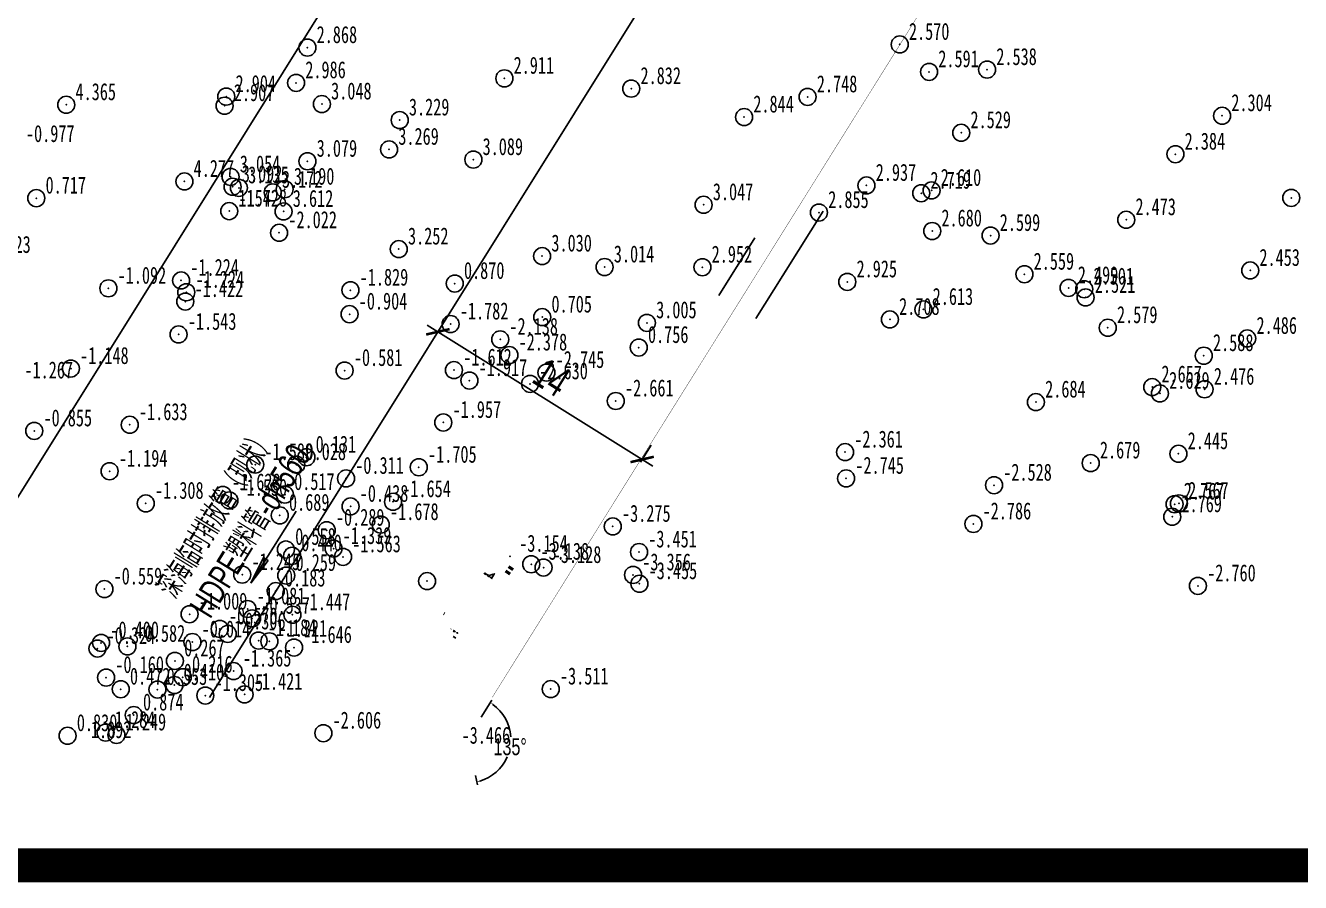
# Model space of a CAD drawing. Header units: millimetres. Extents: x 511745 to 512135, y 2388367 to 2388715.
# Drawn here: x 511878.1 to 511953.1, y 2388366.5 to 2388416.9 of the extents above; entities that cross this region are included whole.
import ezdxf
from ezdxf.enums import TextEntityAlignment as Align

# ---------------------------------------------------------------- set-up
doc = ezdxf.new("R2010")
doc.units = ezdxf.units.MM
doc.header["$LTSCALE"] = 1000
doc.linetypes.add('DASH', pattern=[0.35, 0.25, -0.1])
doc.linetypes.add('DOTE', pattern=[2.42, 2, -0.2, 0.02, -0.2])
for name, color, linetype in [('0临时排放管线', 5, 'Continuous'), ('AXIS', 7, 'Continuous'), ('GPSCOMMON', 7, 'Continuous'), ('he-设备', 6, 'Continuous'), ('新地形图', 3, 'Continuous'), ('管道线侧标注', 7, 'Continuous')]:
    doc.layers.add(name, color=color, linetype=linetype)
doc.layers.add('he-管道', color=1, linetype='Continuous', lineweight=50)
doc.layers.add('道路中线_未命名道路', color=7, linetype='Continuous', plot=False)
doc.styles.add('BZWB', font='', dxfattribs={"height": 8})
doc.styles.get("Standard").update_dxf_attribs({"font": 'fsdb_e.shx', "width": 0.707, "bigfont": 'tjhzf.shx'})
doc.styles.add('ym-hs', font='fsdb_e.shx', dxfattribs={"width": 0.7, "bigfont": 'tjhzf.shx'})
doc.styles.get('BZWB').set_extended_font_data('SimSun')
doc.dimstyles.get("Standard").update_dxf_attribs({"dimtxt": 0.18, "dimasz": 0.18, "dimexe": 0.18, "dimexo": 0.0625, "dimgap": 0.09, "dimtad": 0, "dimtih": 1, "dimtoh": 1, "dimdec": 4, "dimzin": 0, "dimdsep": 46, "dimtxsty": 'Standard', "dimcen": 0.09, "dimadec": 0, "dimazin": 0, "dimtfac": 1, "dimtdec": 4, "dimtofl": 0, "dimtmove": 0, "dimatfit": 3, "dimfxl": 1, "dimtolj": 1, "dimtzin": 0, "dimarcsym": 0})
doc.dimstyles.new('ym-1', dxfattribs={"dimscale": 0.5, "dimtxt": 3.5, "dimasz": 2, "dimexe": 2, "dimexo": 2.5, "dimgap": 0.8, "dimtad": 2, "dimdec": 0, "dimzin": 0, "dimdsep": 46, "dimtxsty": 'ym-hs', "dimblk": 'ARCHTICK', "dimcen": 0.09, "dimdle": 1.5, "dimadec": 0, "dimazin": 0, "dimtfac": 1, "dimtdec": 0, "dimtofl": 0, "dimtmove": 2, "dimatfit": 3, "dimldrblk": 'ARCHTICK', "dimfxl": 1, "dimfxlon": 1, "dimtolj": 1, "dimtzin": 0, "dimarcsym": 1})

# ---------------------------------------------------------------- blocks, each defined once
blk = doc.blocks.new('*D10')
at = {"layer": 'Defpoints', "color": 0, "linetype": 'Continuous', "transparency": 16777216}
for p in [(511904.713, 2388375.868), (511906.623, 2388375.506), (511904.13, 2388374.934), (511904.13, 2388374.934), (511904.595, 2388372.873)]:
    blk.add_point(p, dxfattribs=at)
at = {"layer": '道路中线_未命名道路', "color": 0, "linetype": 'Continuous', "lineweight": -2, "transparency": 16777216}
for p, q in [((511904.955, 2388376.255), (511905.58, 2388377.256)), ((511904.609, 2388372.812), (511904.733, 2388372.263))]:
    blk.add_line(p, q, dxfattribs=at)
for start, end in [(3.63393, 53.98162), (286.75961, 336.55114)]:
    blk.add_arc((511904.13, 2388374.934), 2.558, start, end, dxfattribs=at)
at = {"layer": '道路中线_未命名道路', "color": 0, "linetype": 'Continuous', "transparency": 16777216}
for points in [[(511905.617, 2388376.978), (511905.651, 2388377.028), (511905.485, 2388377.103)], [(511904.875, 2388372.455), (511904.86, 2388372.513), (511904.693, 2388372.439)]]:
    blk.add_solid(points, dxfattribs=at)
at = {"layer": '道路中线_未命名道路', "color": 0, "linetype": 'Continuous', "transparency": 16777216, "insert": (511906.652, 2388374.506), "char_height": 1, "attachment_point": 5}
blk.add_mtext('\\A1;135°', dxfattribs=at)
blk = doc.blocks.new('_ARCHTICK')
at = {"color": 0, "linetype": 'ByBlock', "const_width": 0.15}
blk.add_lwpolyline([(-0.5, -0.5), (0.5, 0.5)], dxfattribs=at)
blk = doc.blocks.new('*D13')
at = {"color": 0, "linetype": 'Continuous', "lineweight": -2, "transparency": 16777216}
for p, q in [((511902.295, 2388398.738), (511902.929, 2388399.755)), ((511915.05, 2388391.004), (511901.764, 2388399.304)), ((511914.309, 2388391.233), (511914.944, 2388392.249))]:
    blk.add_line(p, q, dxfattribs=at)
at = {"layer": 'Defpoints', "color": 0, "linetype": 'Continuous', "transparency": 16777216}
for p in [(511902.4, 2388398.906), (511901.632, 2388397.678), (511913.647, 2388390.173)]:
    blk.add_point(p, dxfattribs=at)
at = {"color": 0, "linetype": 'Continuous', "lineweight": -2, "transparency": 16777216}
for p, rotation in [((511902.4, 2388398.906), 148.0083748170828), ((511914.414, 2388391.401), 328.0083748170828)]:
    blk.add_blockref('_ARCHTICK', p, dxfattribs=dict(at, rotation=rotation))
at = {"color": 0, "linetype": 'Continuous', "transparency": 16777216, "insert": (511909.082, 2388396.235), "char_height": 1.75, "attachment_point": 5, "rotation": 328.00837}
blk.add_mtext('\\A1;14', dxfattribs=at)
blk = doc.blocks.new('箭头1')
h = blk.add_hatch(color=0)
h.paths.add_polyline_path([(7.5, 0), (2.5, 0.5), (2.5, 0)])
h.paths.add_polyline_path([(7.5, 0), (2.5, 0), (2.5, -0.5)])
at = {"color": 0}
for p, q in [((7.5, 0), (-7.5, 0)), ((2.5, 0), (2.5, 0.5)), ((2.5, 0.5), (7.5, 0)), ((7.5, 0), (2.5, -0.5)), ((2.5, -0.5), (2.5, 0))]:
    blk.add_line(p, q, dxfattribs=at)

msp = doc.modelspace()

# ---------------------------------------------------------------- linework, layer by layer
at = {"color": 8, "linetype": 'Continuous', "const_width": 0.02, "elevation": 0, "flags": 128}
for points in [[(512079.236, 2388711.958), (511870.299, 2388377.409)], [(512114.594, 2388711.958), (511905.595, 2388377.409)]]:
    msp.add_lwpolyline(points, dxfattribs=at)
at = {"color": 2, "const_width": 2}
msp.add_lwpolyline([(511844.409, 2388539.07), (512061.629, 2388539.07), (512061.629, 2388367.53), (511844.409, 2388367.53)], close=True, dxfattribs=at)
for points in [[(511922.155, 2388401.375), (511925.055, 2388405.99)], [(511921.035, 2388404.432), (511918.925, 2388401.034)], [(511921.035, 2388404.432), (511919.98, 2388402.733)], [(511923.219, 2388403.068), (511921.092, 2388399.681)], [(511923.219, 2388403.068), (511922.155, 2388401.375)]]:
    msp.add_lwpolyline(points)
at = {"layer": '0临时排放管线', "color": 5, "linetype": 'DASH', "ltscale": 8}
msp.add_lwpolyline([(512098.5, 2388711.958), (512045.372, 2388627.784), (511888.971, 2388377.409)], dxfattribs=at)
at = {"layer": 'AXIS'}
msp.add_line((511895.41, 2388417.562), (511870.33, 2388377.409), dxfattribs=at)
at = {"layer": 'he-管道', "color": 8, "ltscale": 0.4}
for p, q in [((511906.656, 2388384.664, 0), (511906.404, 2388384.826, 0)), ((511906.503, 2388384.703, 0), (511906.53, 2388384.745, 0)), ((511906.818, 2388384.917, 0), (511906.565, 2388385.079, 0)), ((511906.719, 2388385.04, 0), (511906.692, 2388384.998, 0))]:
    msp.add_line(p, q, dxfattribs=at)
at = {"layer": 'he-管道', "color": 8, "ltscale": 0.4, "elevation": 0}
msp.add_lwpolyline([(511902.756, 2388382.351), (511902.799, 2388382.323)], dxfattribs=at)
at = {"layer": 'he-设备', "color": 8, "linetype": 'DOTE', "ltscale": 0.01}
for p, q in [((511905.23, 2388384.64, 0), (511905.102, 2388384.722, 0)), ((511905.427, 2388384.514, 0), (511905.299, 2388384.596, 0)), ((511905.447, 2388384.501, 0), (511905.319, 2388384.583, 0)), ((511905.595, 2388384.406, 0), (511905.467, 2388384.488, 0)), ((511905.616, 2388384.393, 0), (511905.488, 2388384.475, 0)), ((511903.418, 2388381.271, 0), (511903.29, 2388381.353, 0)), ((511903.427, 2388380.915, 0), (511903.299, 2388380.997, 0)), ((511903.438, 2388381.258, 0), (511903.31, 2388381.34, 0)), ((511903.447, 2388380.902, 0), (511903.319, 2388380.984, 0))]:
    msp.add_line(p, q, dxfattribs=at)
at = {"layer": 'he-设备', "color": 8}
for p, q in [((511905.182, 2388384.684, 0), (511905.162, 2388384.697, 0)), ((511905.215, 2388384.706, 0), (511905.202, 2388384.715, 0)), ((511905.55, 2388384.409, 0), (511905.733, 2388384.695, 0)), ((511905.707, 2388384.699, 0), (511905.695, 2388384.68, 0)), ((511905.727, 2388384.686, 0), (511905.707, 2388384.699, 0)), ((511905.15, 2388384.678, 0), (511905.17, 2388384.666, 0)), ((511905.17, 2388384.666, 0), (511905.182, 2388384.684, 0)), ((511905.341, 2388384.543, 0), (511905.361, 2388384.53, 0)), ((511905.359, 2388384.571, 0), (511905.347, 2388384.552, 0)), ((511905.347, 2388384.552, 0), (511905.367, 2388384.539, 0)), ((511905.379, 2388384.558, 0), (511905.359, 2388384.571, 0)), ((511905.378, 2388384.601, 0), (511905.365, 2388384.61, 0)), ((511905.367, 2388384.539, 0), (511905.379, 2388384.558, 0)), ((511905.419, 2388384.576, 0), (511905.655, 2388384.662, 0)), ((511905.547, 2388384.45, 0), (511905.536, 2388384.432, 0)), ((511905.536, 2388384.432, 0), (511905.556, 2388384.419, 0)), ((511905.568, 2388384.437, 0), (511905.547, 2388384.45, 0)), ((511905.695, 2388384.68, 0), (511905.715, 2388384.667, 0)), ((511905.715, 2388384.667, 0), (511905.727, 2388384.686, 0)), ((511903.161, 2388381.423, 0), (511903.173, 2388381.441, 0)), ((511903.318, 2388381.279, 0), (511903.304, 2388381.287, 0)), ((511903.349, 2388381.328, 0), (511903.338, 2388381.31, 0)), ((511903.338, 2388381.31, 0), (511903.358, 2388381.297, 0)), ((511903.37, 2388381.315, 0), (511903.349, 2388381.328, 0)), ((511903.376, 2388381.325, 0), (511903.356, 2388381.338, 0)), ((511903.358, 2388381.297, 0), (511903.37, 2388381.315, 0)), ((511903.379, 2388380.959, 0), (511903.367, 2388380.941, 0)), ((511903.399, 2388380.946, 0), (511903.379, 2388380.959, 0)), ((511903.387, 2388380.928, 0), (511903.399, 2388380.946, 0)), ((511903.361, 2388380.931, 0), (511903.381, 2388380.918, 0)), ((511903.367, 2388380.941, 0), (511903.387, 2388380.928, 0))]:
    msp.add_line(p, q, dxfattribs=at)
at = {"layer": 'he-设备', "color": 8, "elevation": 0}
for points in [[(511905.144, 2388384.669), (511905.156, 2388384.688), (511905.135, 2388384.701), (511905.124, 2388384.682)], [(511905.15, 2388384.678), (511905.162, 2388384.697), (511905.141, 2388384.71), (511905.129, 2388384.691)], [(511905.164, 2388384.656), (511905.176, 2388384.675), (511905.156, 2388384.688), (511905.144, 2388384.669)], [(511905.387, 2388384.526), (511905.399, 2388384.545), (511905.379, 2388384.558), (511905.367, 2388384.539)], [(511905.536, 2388384.432), (511905.547, 2388384.45), (511905.527, 2388384.463), (511905.515, 2388384.445)], [(511905.55, 2388384.409), (511905.561, 2388384.428), (511905.541, 2388384.44), (511905.529, 2388384.422)], [(511903.367, 2388380.941), (511903.379, 2388380.959), (511903.359, 2388380.972), (511903.347, 2388380.954)], [(511903.378, 2388381.284), (511903.39, 2388381.302), (511903.37, 2388381.315), (511903.358, 2388381.297)], [(511903.526, 2388381.189), (511903.538, 2388381.207), (511903.518, 2388381.22), (511903.506, 2388381.202)], [(511903.547, 2388381.176), (511903.558, 2388381.195), (511903.538, 2388381.208), (511903.526, 2388381.189)], [(511903.553, 2388381.185), (511903.564, 2388381.204), (511903.544, 2388381.217), (511903.532, 2388381.198)]]:
    msp.add_lwpolyline(points, close=True, dxfattribs=at)
at = {"layer": 'he-设备', "color": 8}
msp.add_arc((511905.351, 2388384.753, 0), 0.144, 199.0784, 275.61128, dxfattribs=at)
at = {"layer": '新地形图', "color": 8}
for centre in [(511929.562, 2388415.8, 2.57), (511894.726, 2388415.613, 2.868), (511931.288, 2388414.19, 2.591), (511934.7, 2388414.319, 2.538), (511894.059, 2388413.543, 2.986), (511906.31, 2388413.808, 2.911), (511889.956, 2388412.732, 2.904), (511913.774, 2388413.201, 2.832), (511924.145, 2388412.716, 2.748), (511880.545, 2388412.255, 4.365), (511889.857, 2388412.2, 2.907), (511895.578, 2388412.298, 3.048), (511900.153, 2388411.354, 3.229), (511920.409, 2388411.532, 2.844), (511948.522, 2388411.61, 2.304), (511933.18, 2388410.608, 2.529), (511899.53, 2388409.631, 3.269), (511904.486, 2388409.028, 3.089), (511945.776, 2388409.346, 2.384), (511894.729, 2388408.929, 3.079), (511887.493, 2388407.747, 4.277), (511890.208, 2388408.011, 3.054), (511927.607, 2388407.512, 2.937), (511878.783, 2388406.763, 0.717), (511890.328, 2388407.436, 3.092), (511890.7, 2388407.367, 3.135), (511892.686, 2388407.105, 3.172), (511893.389, 2388407.285, 3.19), (511930.825, 2388407.052, 2.719), (511931.432, 2388407.217, 2.61), (511952.592, 2388406.779, 2.378), (511890.127, 2388405.999, 1.572), (511890.127, 2388405.999, -1.428), (511893.324, 2388405.982, 3.612), (511918.029, 2388406.374, 3.047), (511924.813, 2388405.916, 2.855), (511942.883, 2388405.494, 2.473), (511893.064, 2388404.729, -2.022), (511931.471, 2388404.832, 2.68), (511934.902, 2388404.567, 2.599), (511900.1, 2388403.769, 3.252), (511908.533, 2388403.357, 3.03), (511912.206, 2388402.715, 3.014), (511917.958, 2388402.704, 2.952), (511936.895, 2388402.289, 2.559), (511950.175, 2388402.512, 2.453), (511883.021, 2388401.462, -1.092), (511887.299, 2388401.927, -1.224), (511903.391, 2388401.745, 0.87), (511926.48, 2388401.839, 2.925), (511939.494, 2388401.491, 2.499), (511887.605, 2388401.227, -1.224), (511897.258, 2388401.352, -1.829), (511940.416, 2388401.411, 2.501), (511940.494, 2388400.927, 2.521), (511887.546, 2388400.684, -1.422), (511897.203, 2388399.943, -0.904), (511930.959, 2388400.218, 2.613), (511903.148, 2388399.363, -1.782), (511908.537, 2388399.769, 0.705), (511914.694, 2388399.431, 3.005), (511928.983, 2388399.631, 2.708), (511887.151, 2388398.753, -1.543), (511906.064, 2388398.462, -2.138), (511941.799, 2388399.147, 2.579), (511950.002, 2388398.516, 2.486), (511914.213, 2388397.98, 0.756), (511906.604, 2388397.539, -2.378), (511947.443, 2388397.503, 2.588), (511880.814, 2388396.744, -1.148), (511896.915, 2388396.629, -0.581), (511903.347, 2388396.651, -1.612), (511908.787, 2388396.511, -2.745), (511904.253, 2388396.038, -1.917), (511907.82, 2388395.845, -2.63), (511944.41, 2388395.657, 2.657), (511947.494, 2388395.524, 2.476), (511912.863, 2388394.838, -2.661), (511937.573, 2388394.773, 2.684), (511944.866, 2388395.284, 2.629), (511884.278, 2388393.443, -1.633), (511902.72, 2388393.574, -1.957), (511878.662, 2388393.079, -0.855), (511926.348, 2388391.83, -2.361), (511945.956, 2388391.736, 2.445), (511891.657, 2388391.095, -1.589), (511894.073, 2388391.098, 0.028), (511894.669, 2388391.529, 0.131), (511940.793, 2388391.189, 2.679), (511883.094, 2388390.707, -1.194), (511896.997, 2388390.286, -0.311), (511901.279, 2388390.94, -1.705), (511926.409, 2388390.29, -2.745), (511935.108, 2388389.885, -2.528), (511885.221, 2388388.817, -1.308), (511889.749, 2388389.313, -1.628), (511890.136, 2388388.994, -1.55), (511893.404, 2388389.336, 0.517), (511899.761, 2388388.915, -1.654), (511945.726, 2388388.77, 2.767), (511945.985, 2388388.816, 2.567), (511893.1, 2388388.115, 0.689), (511897.262, 2388388.641, -0.438), (511945.588, 2388388.032, 2.769), (511895.86, 2388387.235, -0.289), (511899.044, 2388387.568, -1.678), (511912.687, 2388387.465, -3.275), (511933.895, 2388387.609, -2.786), (511893.464, 2388386.107, 0.558), (511893.824, 2388385.735, 0.44), (511896.262, 2388386.162, -1.339), (511914.23, 2388385.958, -3.451), (511896.821, 2388385.675, -1.563), (511907.891, 2388385.238, -3.138), (511908.614, 2388385.045, -3.128), (511890.894, 2388384.63, -1.245), (511893.485, 2388384.578, 0.259), (511901.764, 2388384.248, -2.701), (511913.878, 2388384.611, -3.356), (511882.786, 2388383.781, -0.559), (511892.863, 2388383.662, 0.183), (511914.252, 2388384.094, -3.455), (511947.1, 2388383.966, -2.76), (511887.795, 2388382.305, -1.009), (511891.207, 2388382.609, -1.081), (511891.476, 2388382.06, -0.537), (511893.843, 2388382.27, -1.447), (511889.57, 2388381.436, -0.57), (511882.594, 2388380.619, -0.4), (511887.963, 2388380.667, -0.014), (511890.04, 2388381.143, -0.306), (511891.855, 2388380.751, -1.184), (511892.489, 2388380.708, -1.321), (511882.377, 2388380.286, -0.324), (511884.139, 2388380.409, -0.582), (511893.939, 2388380.344, -1.646), (511886.935, 2388379.557, 0.267), (511890.385, 2388378.956, -1.365), (511882.888, 2388378.575, -0.16), (511887.398, 2388378.599, 0.216), (511883.747, 2388377.894, 0.472), (511885.909, 2388377.875, 0.553), (511886.906, 2388378.138, 0.41), (511888.723, 2388377.52, -1.305), (511891.028, 2388377.588, -1.421), (511909.038, 2388377.901, -3.511), (511884.515, 2388376.376, 0.874), (511882.861, 2388375.341, 1.284), (511883.495, 2388375.202, 1.249), (511895.664, 2388375.308, -2.606), (511880.622, 2388375.158, 0.83)]:
    msp.add_circle(centre, 0.5, dxfattribs=at)
for p in [(511894.726, 2388415.613, 2.868), (511929.562, 2388415.8, 2.57), (511931.288, 2388414.19, 2.591), (511934.7, 2388414.319, 2.538), (511894.059, 2388413.543, 2.986), (511906.31, 2388413.808, 2.911), (511913.774, 2388413.201, 2.832), (511889.956, 2388412.732, 2.904), (511924.145, 2388412.716, 2.748), (511880.545, 2388412.255, 4.365), (511889.857, 2388412.2, 2.907), (511895.578, 2388412.298, 3.048), (511900.153, 2388411.354, 3.229), (511920.409, 2388411.532, 2.844), (511948.522, 2388411.61, 2.304), (511933.18, 2388410.608, 2.529), (511899.53, 2388409.631, 3.269), (511894.729, 2388408.929, 3.079), (511904.486, 2388409.028, 3.089), (511945.776, 2388409.346, 2.384), (511890.208, 2388408.011, 3.054), (511887.493, 2388407.747, 4.277), (511890.328, 2388407.436, 3.092), (511890.7, 2388407.367, 3.135), (511893.389, 2388407.285, 3.19), (511927.607, 2388407.512, 2.937), (511931.432, 2388407.217, 2.61), (511878.783, 2388406.763, 0.717), (511892.686, 2388407.105, 3.172), (511930.825, 2388407.052, 2.719), (511952.592, 2388406.779, 2.378), (511890.127, 2388405.999, -1.428), (511890.127, 2388405.999, 1.572), (511893.324, 2388405.982, 3.612), (511918.029, 2388406.374, 3.047), (511924.813, 2388405.916, 2.855), (511942.883, 2388405.494, 2.473), (511893.064, 2388404.729, -2.022), (511931.471, 2388404.832, 2.68), (511934.902, 2388404.567, 2.599), (511900.1, 2388403.769, 3.252), (511908.533, 2388403.357, 3.03), (511912.206, 2388402.715, 3.014), (511917.958, 2388402.704, 2.952), (511936.895, 2388402.289, 2.559), (511950.175, 2388402.512, 2.453), (511883.021, 2388401.462, -1.092), (511887.299, 2388401.927, -1.224), (511887.605, 2388401.227, -1.224), (511897.258, 2388401.352, -1.829), (511903.391, 2388401.745, 0.87), (511926.48, 2388401.839, 2.925), (511939.494, 2388401.491, 2.499), (511940.416, 2388401.411, 2.501), (511887.546, 2388400.684, -1.422), (511940.494, 2388400.927, 2.521), (511897.203, 2388399.943, -0.904), (511908.537, 2388399.769, 0.705), (511930.959, 2388400.218, 2.613), (511903.148, 2388399.363, -1.782), (511914.694, 2388399.431, 3.005), (511928.983, 2388399.631, 2.708), (511941.799, 2388399.147, 2.579), (511887.151, 2388398.753, -1.543), (511906.064, 2388398.462, -2.138), (511950.002, 2388398.516, 2.486), (511906.604, 2388397.539, -2.378), (511914.213, 2388397.98, 0.756), (511947.443, 2388397.503, 2.588), (511880.814, 2388396.744, -1.148), (511896.915, 2388396.629, -0.581), (511903.347, 2388396.651, -1.612), (511904.253, 2388396.038, -1.917), (511908.787, 2388396.511, -2.745), (511907.82, 2388395.845, -2.63), (511944.41, 2388395.657, 2.657), (511944.866, 2388395.284, 2.629), (511947.494, 2388395.524, 2.476), (511912.863, 2388394.838, -2.661), (511937.573, 2388394.773, 2.684), (511878.662, 2388393.079, -0.855), (511884.278, 2388393.443, -1.633), (511902.72, 2388393.574, -1.957), (511894.669, 2388391.529, 0.131), (511926.348, 2388391.83, -2.361), (511945.956, 2388391.736, 2.445), (511883.094, 2388390.707, -1.194), (511891.657, 2388391.095, -1.589), (511894.073, 2388391.098, 0.028), (511901.279, 2388390.94, -1.705), (511940.793, 2388391.189, 2.679), (511896.997, 2388390.286, -0.311), (511926.409, 2388390.29, -2.745), (511889.749, 2388389.313, -1.628), (511893.404, 2388389.336, 0.517), (511935.108, 2388389.885, -2.528), (511885.221, 2388388.817, -1.308), (511890.136, 2388388.994, -1.55), (511897.262, 2388388.641, -0.438), (511899.761, 2388388.915, -1.654), (511945.726, 2388388.77, 2.767), (511945.985, 2388388.816, 2.567), (511893.1, 2388388.115, 0.689), (511945.588, 2388388.032, 2.769), (511895.86, 2388387.235, -0.289), (511899.044, 2388387.568, -1.678), (511912.687, 2388387.465, -3.275), (511933.895, 2388387.609, -2.786), (511893.464, 2388386.107, 0.558), (511893.824, 2388385.735, 0.44), (511896.262, 2388386.162, -1.339), (511896.821, 2388385.675, -1.563), (511906.638, 2388385.705, -3.154), (511914.23, 2388385.958, -3.451), (511907.891, 2388385.238, -3.138), (511908.614, 2388385.045, -3.128), (511890.894, 2388384.63, -1.245), (511893.485, 2388384.578, 0.259), (511901.764, 2388384.248, -2.701), (511913.878, 2388384.611, -3.356), (511914.252, 2388384.094, -3.455), (511947.1, 2388383.966, -2.76), (511882.786, 2388383.781, -0.559), (511892.863, 2388383.662, 0.183), (511891.207, 2388382.609, -1.081), (511887.795, 2388382.305, -1.009), (511891.476, 2388382.06, -0.537), (511893.843, 2388382.27, -1.447), (511889.57, 2388381.436, -0.57), (511890.04, 2388381.143, -0.306), (511882.377, 2388380.286, -0.324), (511882.594, 2388380.619, -0.4), (511884.139, 2388380.409, -0.582), (511887.963, 2388380.667, -0.014), (511891.855, 2388380.751, -1.184), (511892.489, 2388380.708, -1.321), (511893.939, 2388380.344, -1.646), (511886.935, 2388379.557, 0.267), (511890.385, 2388378.956, -1.365), (511882.888, 2388378.575, -0.16), (511886.906, 2388378.138, 0.41), (511887.398, 2388378.599, 0.216), (511883.747, 2388377.894, 0.472), (511885.909, 2388377.875, 0.553), (511888.723, 2388377.52, -1.305), (511891.028, 2388377.588, -1.421), (511909.038, 2388377.901, -3.511), (511884.515, 2388376.376, 0.874)]:
    msp.add_point(p, dxfattribs=at)

# ---------------------------------------------------------------- block references
at = {"layer": '管道线侧标注', "xscale": 0.3333333333333334, "yscale": 0.3333333333333334, "zscale": 0.3333333333333334, "rotation": 237.7411296639296}
msp.add_blockref('箭头1', (511892.724, 2388386.251), dxfattribs=at)

# ---------------------------------------------------------------- texts
at = {"layer": 'GPSCOMMON', "char_height": 1.5, "attachment_point": 1, "rotation": 58.32687}
for s, insert, width in [('深海临时排放管{\\W0.707;（现状）}', (511885.776, 2388383.884), 15.51724), ('HDPE塑料管-dn560', (511887.728, 2388382.762), 16.06885)]:
    msp.add_mtext(s, dxfattribs=dict(at, insert=insert, width=width))
at = {"layer": '新地形图', "color": 8, "style": 'BZWB', "width": 0.7}
for s, p in [('2.570', (511930.105, 2388416.57, 2.57)), ('2.868', (511895.269, 2388416.383, 2.868)), ('2.591', (511931.831, 2388414.96, 2.591)), ('2.538', (511935.243, 2388415.089, 2.538)), ('2.986', (511894.602, 2388414.313, 2.986)), ('2.911', (511906.853, 2388414.578, 2.911)), ('2.904', (511890.499, 2388413.502, 2.904)), ('2.832', (511914.317, 2388413.971, 2.832)), ('2.748', (511924.688, 2388413.486, 2.748)), ('4.365', (511881.088, 2388413.025, 4.365)), ('2.907', (511890.4, 2388412.97, 2.907)), ('3.048', (511896.121, 2388413.068, 3.048)), ('3.229', (511900.696, 2388412.124, 3.229)), ('2.844', (511920.952, 2388412.302, 2.844)), ('2.304', (511949.065, 2388412.38, 2.304)), ('2.529', (511933.723, 2388411.378, 2.529)), ('-0.977', (511878.174, 2388410.564, -0.977)), ('3.269', (511900.073, 2388410.401, 3.269)), ('3.089', (511905.029, 2388409.798, 3.089)), ('2.384', (511946.319, 2388410.116, 2.384)), ('3.079', (511895.272, 2388409.699, 3.079)), ('4.277', (511888.036, 2388408.517, 4.277)), ('3.054', (511890.751, 2388408.781, 3.054)), ('3.092', (511890.871, 2388408.206, 3.092)), ('2.937', (511928.15, 2388408.282, 2.937)), ('0.717', (511879.326, 2388407.533, 0.717)), ('3.135', (511891.243, 2388408.137, 3.135)), ('3.172', (511893.229, 2388407.875, 3.172)), ('3.190', (511893.932, 2388408.055, 3.19)), ('2.719', (511931.368, 2388407.822, 2.719)), ('2.610', (511931.975, 2388407.987, 2.61)), ('1.572', (511890.67, 2388406.769, 1.572)), ('-1.428', (511890.67, 2388406.769, -1.428)), ('3.612', (511893.867, 2388406.752, 3.612)), ('3.047', (511918.572, 2388407.144, 3.047)), ('2.855', (511925.356, 2388406.686, 2.855)), ('2.473', (511943.426, 2388406.264, 2.473)), ('-2.022', (511893.607, 2388405.499, -2.022)), ('2.680', (511932.014, 2388405.602, 2.68)), ('2.599', (511935.445, 2388405.337, 2.599)), ('3.252', (511900.643, 2388404.539, 3.252)), ('-1.423', (511875.597, 2388404.045, -1.423)), ('3.030', (511909.076, 2388404.127, 3.03)), ('3.014', (511912.749, 2388403.485, 3.014)), ('2.952', (511918.501, 2388403.474, 2.952)), ('2.559', (511937.438, 2388403.059, 2.559)), ('2.453', (511950.718, 2388403.282, 2.453)), ('-1.092', (511883.564, 2388402.232, -1.092)), ('-1.224', (511887.842, 2388402.697, -1.224)), ('0.870', (511903.934, 2388402.515, 0.87)), ('2.925', (511927.023, 2388402.609, 2.925)), ('2.499', (511940.037, 2388402.261, 2.499)), ('-1.422', (511888.089, 2388401.454, -1.422)), ('-1.224', (511888.148, 2388401.997, -1.224)), ('-1.829', (511897.801, 2388402.122, -1.829)), ('2.501', (511940.959, 2388402.181, 2.501)), ('2.521', (511941.037, 2388401.697, 2.521)), ('-0.904', (511897.746, 2388400.713, -0.904)), ('2.613', (511931.502, 2388400.988, 2.613)), ('-1.782', (511903.691, 2388400.133, -1.782)), ('0.705', (511909.08, 2388400.539, 0.705)), ('3.005', (511915.237, 2388400.201, 3.005)), ('2.708', (511929.526, 2388400.401, 2.708)), ('-1.543', (511887.694, 2388399.523, -1.543)), ('-2.138', (511906.607, 2388399.232, -2.138)), ('2.579', (511942.342, 2388399.917, 2.579)), ('2.486', (511950.545, 2388399.286, 2.486)), ('0.756', (511914.756, 2388398.75, 0.756)), ('-2.378', (511907.147, 2388398.309, -2.378)), ('2.588', (511947.986, 2388398.273, 2.588)), ('-1.148', (511881.357, 2388397.514, -1.148)), ('-0.581', (511897.458, 2388397.399, -0.581)), ('-1.612', (511903.89, 2388397.421, -1.612)), ('-2.745', (511909.33, 2388397.281, -2.745)), ('-1.267', (511878.084, 2388396.663, -1.267)), ('-1.917', (511904.796, 2388396.808, -1.917)), ('-2.630', (511908.363, 2388396.615, -2.63)), ('2.657', (511944.953, 2388396.427, 2.657)), ('2.476', (511948.037, 2388396.294, 2.476)), ('-2.661', (511913.406, 2388395.608, -2.661)), ('2.684', (511938.116, 2388395.543, 2.684)), ('2.629', (511945.409, 2388396.054, 2.629)), ('-1.633', (511884.821, 2388394.213, -1.633)), ('-1.957', (511903.263, 2388394.344, -1.957)), ('-0.855', (511879.205, 2388393.849, -0.855)), ('-2.361', (511926.891, 2388392.6, -2.361)), ('2.445', (511946.499, 2388392.506, 2.445)), ('-1.589', (511892.2, 2388391.865, -1.589)), ('0.028', (511894.616, 2388391.868, 0.028)), ('0.131', (511895.212, 2388392.299, 0.131)), ('-1.705', (511901.822, 2388391.71, -1.705)), ('2.679', (511941.336, 2388391.959, 2.679)), ('-1.194', (511883.637, 2388391.477, -1.194)), ('-0.311', (511897.54, 2388391.056, -0.311)), ('-2.745', (511926.952, 2388391.06, -2.745)), ('-2.528', (511935.651, 2388390.655, -2.528)), ('-1.308', (511885.764, 2388389.587, -1.308)), ('-1.628', (511890.292, 2388390.083, -1.628)), ('-1.550', (511890.679, 2388389.764, -1.55)), ('0.517', (511893.947, 2388390.106, 0.517)), ('-1.654', (511900.304, 2388389.685, -1.654)), ('2.767', (511946.269, 2388389.54, 2.767)), ('2.567', (511946.528, 2388389.586, 2.567)), ('0.689', (511893.643, 2388388.885, 0.689)), ('-0.438', (511897.805, 2388389.411, -0.438)), ('2.769', (511946.131, 2388388.802, 2.769)), ('-0.289', (511896.403, 2388388.005, -0.289)), ('-1.678', (511899.587, 2388388.338, -1.678)), ('-3.275', (511913.23, 2388388.235, -3.275)), ('-2.786', (511934.438, 2388388.379, -2.786)), ('0.558', (511894.007, 2388386.877, 0.558)), ('0.440', (511894.367, 2388386.505, 0.44)), ('-1.339', (511896.805, 2388386.932, -1.339)), ('-3.154', (511907.181, 2388386.475, -3.154)), ('-3.451', (511914.773, 2388386.728, -3.451)), ('-1.563', (511897.364, 2388386.445, -1.563)), ('-3.138', (511908.434, 2388386.008, -3.138)), ('-3.128', (511909.157, 2388385.815, -3.128)), ('-1.245', (511891.437, 2388385.4, -1.245)), ('0.259', (511894.028, 2388385.348, 0.259)), ('-3.356', (511914.421, 2388385.381, -3.356)), ('-0.559', (511883.329, 2388384.551, -0.559)), ('0.183', (511893.406, 2388384.432, 0.183)), ('-3.455', (511914.795, 2388384.864, -3.455)), ('-2.760', (511947.643, 2388384.736, -2.76)), ('-1.009', (511888.338, 2388383.075, -1.009)), ('-1.081', (511891.75, 2388383.379, -1.081)), ('-0.537', (511892.019, 2388382.83, -0.537)), ('-1.447', (511894.386, 2388383.04, -1.447)), ('-0.570', (511890.113, 2388382.206, -0.57)), ('-0.400', (511883.137, 2388381.389, -0.4)), ('-0.014', (511888.506, 2388381.437, -0.014)), ('-0.306', (511890.583, 2388381.913, -0.306)), ('-1.184', (511892.398, 2388381.521, -1.184)), ('-1.321', (511893.032, 2388381.478, -1.321)), ('-0.324', (511882.92, 2388381.056, -0.324)), ('-0.582', (511884.682, 2388381.179, -0.582)), ('-1.646', (511894.482, 2388381.114, -1.646)), ('0.267', (511887.478, 2388380.327, 0.267)), ('-1.365', (511890.928, 2388379.726, -1.365)), ('-0.160', (511883.431, 2388379.345, -0.16)), ('0.216', (511887.941, 2388379.369, 0.216)), ('0.472', (511884.29, 2388378.664, 0.472)), ('0.553', (511886.452, 2388378.645, 0.553)), ('0.410', (511887.449, 2388378.908, 0.41)), ('-1.305', (511889.266, 2388378.29, -1.305)), ('-1.421', (511891.571, 2388378.358, -1.421)), ('-3.511', (511909.581, 2388378.671, -3.511)), ('0.874', (511885.058, 2388377.146, 0.874)), ('1.284', (511883.404, 2388376.111, 1.284)), ('1.249', (511884.038, 2388375.972, 1.249)), ('-2.606', (511896.207, 2388376.078, -2.606)), ('0.830', (511881.165, 2388375.928, 0.83)), ('1.092', (511881.993, 2388375.52, 1.092)), ('-3.466', (511903.795, 2388375.189, -3.466))]:
    msp.add_text(s, height=1, dxfattribs=at).set_placement(p, align=Align.MIDDLE_LEFT)

# ---------------------------------------------------------------- dimensions: what is measured, and where the dimension line sits
at = {"linetype": 'Continuous'}
dim = msp.add_aligned_dim(p1=(511913.647, 2388390.173), p2=(511901.632, 2388397.678), distance=-1.448, dimstyle='ym-1', override={"dimtxsty": 'Standard'}, dxfattribs=at)
dim.commit()
dim.dimension.update_dxf_attribs({"geometry": '*D13', "text_midpoint": (511909.082, 2388396.235)})
at = {"layer": '道路中线_未命名道路', "linetype": 'Continuous'}
dim = msp.add_angular_dim_2l(base=(511906.623, 2388375.506), line1=((511904.13, 2388374.934), (511904.713, 2388375.868)), line2=((511904.13, 2388374.934), (511904.595, 2388372.873)), dimstyle='Standard', override={"dimtxt": 1, "dimdec": 0, "dimtdec": 0, "dimfxlon": 1}, dxfattribs=at)
dim.commit()
dim.dimension.update_dxf_attribs({"geometry": '*D10', "text_midpoint": (511906.652, 2388374.506)})

doc.saveas('drawing.dxf')
